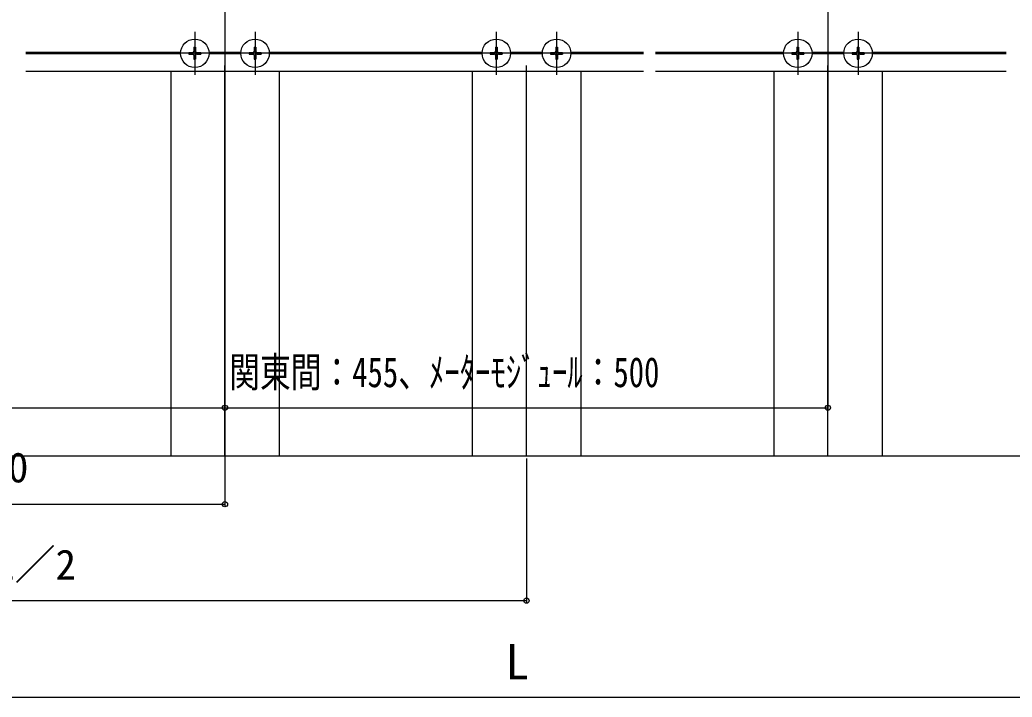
# Model space of a CAD drawing. Units: millimetres, scale not verified. Extents: x -875 to 875, y -1304 to 1297.
# Drawn here: x -282.5 to 128.9, y -203.2 to 77.7 of the extents above; entities that cross this region are included whole.
import ezdxf
from ezdxf.enums import TextEntityAlignment as Align

# ---------------------------------------------------------------- set-up
doc = ezdxf.new("R2010")
doc.units = ezdxf.units.MM
doc.header["$LTSCALE"] = 8
for name, color, linetype in [('0-4_YKK_12', 2, 'Continuous'), ('0-5_YKK_13', 4, 'Continuous'), ('0-6_YKK_D', 6, 'Continuous'), ('0-8_YSS_K', 3, 'Continuous')]:
    doc.layers.add(name, color=color, linetype=linetype)
doc.styles.add('ＭＳ ゴシック', font='')
doc.styles.get('ＭＳ ゴシック').set_extended_font_data('MS Gothic')

msp = doc.modelspace()

# ---------------------------------------------------------------- linework, layer by layer
at = {"layer": '0-4_YKK_12'}
for p, q in [((-210, 72.717), (-210, 54.917)), ((-185, 72.717), (-185, 54.917)), ((-85.001, 72.717), (-85.001, 54.917)), ((-60.001, 72.717), (-60.001, 54.917)), ((40, 72.717), (40, 54.917)), ((65, 72.717), (65, 54.917)), ((-215.893, 64.117), (-280.036, 64.117)), ((-215.893, 63.517), (-280.036, 63.517)), ((-201.1, 63.817), (-218.9, 63.817)), ((-190.893, 64.117), (-204.108, 64.117)), ((-190.893, 63.517), (-204.108, 63.517)), ((-176.1, 63.817), (-193.9, 63.817)), ((-90.893, 64.117), (-179.108, 64.117)), ((-90.893, 63.517), (-179.108, 63.517)), ((-76.101, 63.817), (-93.901, 63.817)), ((-65.893, 64.117), (-79.108, 64.117)), ((-65.893, 63.517), (-79.108, 63.517)), ((-51.101, 63.817), (-68.901, 63.817)), ((-24.037, 64.117), (-54.108, 64.117)), ((-24.037, 63.517), (-54.108, 63.517)), ((34.107, 64.117), (-19.037, 64.117)), ((34.107, 63.517), (-19.037, 63.517)), ((48.9, 63.817), (31.1, 63.817)), ((59.107, 64.117), (45.892, 64.117)), ((59.107, 63.517), (45.892, 63.517)), ((73.9, 63.817), (56.1, 63.817)), ((126.375, 64.117), (70.892, 64.117)), ((126.375, 63.517), (70.892, 63.517)), ((-197.5, -103.183), (-197.5, 58.817)), ((-72.501, -103.183), (-72.501, 58.817)), ((52.5, -103.183), (52.5, 58.817)), ((-24.037, 56.317), (-280.036, 56.317)), ((-220, 56.317), (-220, -103.183)), ((-175, 56.317), (-175, -103.183)), ((-95.001, 56.317), (-95.001, -103.183)), ((-50.001, 56.317), (-50.001, -103.183)), ((126.375, 56.317), (-19.037, 56.317)), ((30, 56.317), (30, -103.183)), ((75, 56.317), (75, -103.183))]:
    msp.add_line(p, q, dxfattribs=at)
at = {"layer": '0-5_YKK_13'}
for p, q in [((-210.35, 66.317), (-209.65, 66.317)), ((-210.35, 66.317), (-210.35, 64.667)), ((-209.65, 66.317), (-209.65, 64.667)), ((-185.35, 66.317), (-184.65, 66.317)), ((-185.35, 66.317), (-185.35, 64.667)), ((-184.65, 66.317), (-184.65, 64.667)), ((-85.351, 66.317), (-84.651, 66.317)), ((-85.351, 66.317), (-85.351, 64.667)), ((-84.651, 66.317), (-84.651, 64.667)), ((-60.351, 66.317), (-59.651, 66.317)), ((-60.351, 66.317), (-60.351, 64.667)), ((-59.651, 66.317), (-59.651, 64.667)), ((39.65, 66.317), (40.35, 66.317)), ((39.65, 66.317), (39.65, 64.667)), ((40.35, 66.317), (40.35, 64.667)), ((64.65, 66.317), (65.35, 66.317)), ((64.65, 66.317), (64.65, 64.667)), ((65.35, 66.317), (65.35, 64.667)), ((-212.5, 64.167), (-212.5, 63.467)), ((-212.5, 64.167), (-210.85, 64.167)), ((-212.5, 63.467), (-210.85, 63.467)), ((-210.35, 62.967), (-210.35, 61.317)), ((-209.65, 62.967), (-209.65, 61.317)), ((-209.15, 64.167), (-207.5, 64.167)), ((-209.15, 63.467), (-207.5, 63.467)), ((-207.5, 64.167), (-207.5, 63.467)), ((-187.5, 64.167), (-187.5, 63.467)), ((-187.5, 64.167), (-185.85, 64.167)), ((-187.5, 63.467), (-185.85, 63.467)), ((-185.35, 62.967), (-185.35, 61.317)), ((-184.65, 62.967), (-184.65, 61.317)), ((-184.15, 64.167), (-182.5, 64.167)), ((-184.15, 63.467), (-182.5, 63.467)), ((-182.5, 64.167), (-182.5, 63.467)), ((-87.501, 64.167), (-87.501, 63.467)), ((-87.501, 64.167), (-85.851, 64.167)), ((-87.501, 63.467), (-85.851, 63.467)), ((-85.351, 62.967), (-85.351, 61.317)), ((-84.651, 62.967), (-84.651, 61.317)), ((-84.151, 64.167), (-82.501, 64.167)), ((-84.151, 63.467), (-82.501, 63.467)), ((-82.501, 64.167), (-82.501, 63.467)), ((-62.501, 64.167), (-62.501, 63.467)), ((-62.501, 64.167), (-60.851, 64.167)), ((-62.501, 63.467), (-60.851, 63.467)), ((-60.351, 62.967), (-60.351, 61.317)), ((-59.651, 62.967), (-59.651, 61.317)), ((-59.151, 64.167), (-57.501, 64.167)), ((-59.151, 63.467), (-57.501, 63.467)), ((-57.501, 64.167), (-57.501, 63.467)), ((37.5, 64.167), (37.5, 63.467)), ((37.5, 64.167), (39.15, 64.167)), ((37.5, 63.467), (39.15, 63.467)), ((39.65, 62.967), (39.65, 61.317)), ((40.35, 62.967), (40.35, 61.317)), ((40.85, 64.167), (42.5, 64.167)), ((40.85, 63.467), (42.5, 63.467)), ((42.5, 64.167), (42.5, 63.467)), ((62.5, 64.167), (62.5, 63.467)), ((62.5, 64.167), (64.15, 64.167)), ((62.5, 63.467), (64.15, 63.467)), ((64.65, 62.967), (64.65, 61.317)), ((65.35, 62.967), (65.35, 61.317)), ((65.85, 64.167), (67.5, 64.167)), ((65.85, 63.467), (67.5, 63.467)), ((67.5, 64.167), (67.5, 63.467)), ((-210.35, 61.317), (-209.65, 61.317)), ((-185.35, 61.317), (-184.65, 61.317)), ((-85.351, 61.317), (-84.651, 61.317)), ((-60.351, 61.317), (-59.651, 61.317)), ((39.65, 61.317), (40.35, 61.317)), ((64.65, 61.317), (65.35, 61.317))]:
    msp.add_line(p, q, dxfattribs=at)
for centre in [(-210, 63.817), (-185, 63.817), (-85.001, 63.817), (-60.001, 63.817), (40, 63.817), (65, 63.817)]:
    msp.add_circle(centre, 5.9, dxfattribs=at)
for centre, start, end in [((-210.85, 64.667), 270, 0), ((-210.85, 62.967), 0, 90), ((-209.15, 64.667), 180, 270), ((-209.15, 62.967), 90, 180), ((-185.85, 64.667), 270, 0), ((-185.85, 62.967), 0, 90), ((-184.15, 64.667), 180, 270), ((-184.15, 62.967), 90, 180), ((-85.851, 64.667), 270, 0), ((-85.851, 62.967), 0, 90), ((-84.151, 64.667), 180, 270), ((-84.151, 62.967), 90, 180), ((-60.851, 64.667), 270, 0), ((-60.851, 62.967), 0, 90), ((-59.151, 64.667), 180, 270), ((-59.151, 62.967), 90, 180), ((39.15, 64.667), 270, 0), ((39.15, 62.967), 0, 90), ((40.85, 64.667), 180, 270), ((40.85, 62.967), 90, 180), ((64.15, 64.667), 270, 0), ((64.15, 62.967), 0, 90), ((65.85, 64.667), 180, 270), ((65.85, 62.967), 90, 180)]:
    msp.add_arc(centre, 0.5, start, end, dxfattribs=at)
at = {"layer": '0-6_YKK_D'}
for p, q in [((-197.5, 127.817), (-197.5, -84.183)), ((-197.5, 127.817), (-197.5, -84.183)), ((-197.5, 127.817), (-197.5, -124.183)), ((52.5, 127.817), (52.5, -84.183)), ((-517.5, -83.183), (-197.5, -83.183)), ((-197.5, -83.183), (52.5, -83.183)), ((-72.501, -104.183), (-72.501, -164.183)), ((-517.5, -123.183), (-197.5, -123.183)), ((-72.501, -163.183), (-517.5, -163.183)), ((-517.5, -203.183), (372.5, -203.183))]:
    msp.add_line(p, q, dxfattribs=at)
for centre in [(-197.5, -83.183), (-197.5, -83.183), (52.5, -83.183), (-197.5, -123.183), (-72.501, -163.183)]:
    msp.add_circle(centre, 1.075, dxfattribs=at)
at = {"layer": '0-8_YSS_K'}
msp.add_line((489.952, -103.183), (-794.145, -103.183), dxfattribs=at)

# ---------------------------------------------------------------- texts
at = {"layer": '0-6_YKK_D', "style": 'ＭＳ ゴシック', "width": 0.75}
msp.add_text('関東間：455、ﾒｰﾀｰﾓｼﾞｭｰﾙ：500', height=12.46, dxfattribs=at).set_placement((-195.726, -78.365), align=Align.BOTTOM_LEFT)
at = {"layer": '0-6_YKK_D', "style": 'ＭＳ ゴシック'}
for s, height, p in [('1間：500、1.5・2間：750', 12.46, (-474.182, -117.865)), ('2間のみ：L／2', 12.46, (-369.665, -158.154)), ('L', 14.66, (-81.307, -200.183))]:
    msp.add_text(s, height=height, dxfattribs=at).set_placement(p, align=Align.BOTTOM_LEFT)

doc.saveas('drawing.dxf')
